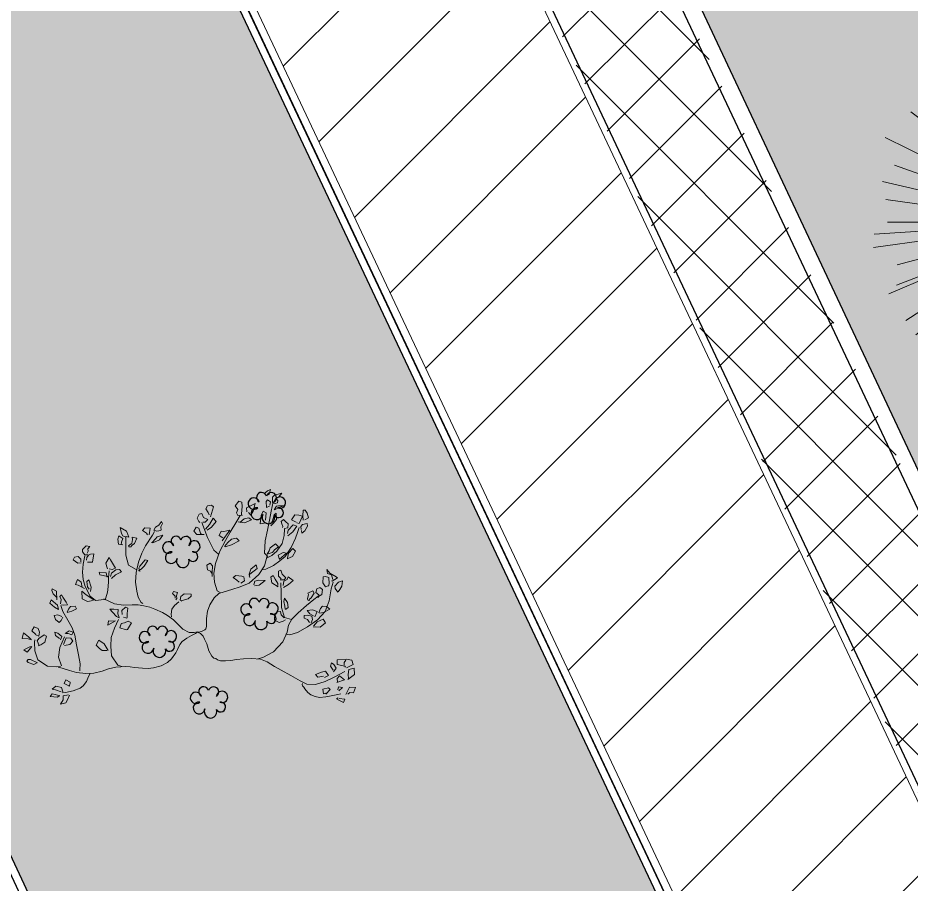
# Model space of a CAD drawing. Header units: millimetres. Extents: x 5637 to 6048, y 3385 to 3927.
# Drawn here: x 5919.92 to 5931.29, y 3665.59 to 3676.61 of the extents above; entities that cross this region are included whole.
import ezdxf

# ---------------------------------------------------------------- set-up
doc = ezdxf.new("R2010")
doc.units = ezdxf.units.MM
for name, color, linetype, lineweight in [('hatch', 253, 'Continuous', 13), ('road', 19, 'Continuous', 30), ('trees new', 7, 'Continuous', 20)]:
    doc.layers.add(name, color=color, linetype=linetype, lineweight=lineweight)
doc.layers.add('plants1', color=7, linetype='Continuous', true_color=0x89ee5d)
doc.styles.get("Standard").update_dxf_attribs({"font": 'arial.ttf'})
pattern_1 = [(45, (2816.3681, -1263.7476), (-0.44194174, 0.44194174), []), (135, (2816.3681, -1263.7476), (-0.44194174, -0.44194174), [])]

# ---------------------------------------------------------------- blocks, each defined once
blk = doc.blocks.new('LCCNDP03')
at = {"color": 0}
for p in [(-0.0942, 0.5129), (0.1198, 0.4961), (0.0008, 0.49), (-0.2952, 0.4376), (-0.1995, 0.457), (0.1962, 0.4352), (0.3067, 0.3904), (-0.3153, 0.3611), (-0.4456, 0.2845), (0.3595, 0.2487), (0.4314, 0.2157), (-0.4706, 0.1679), (0.4765, 0.1311), (0.4339, 0.1181), (-0.5172, 0.0821), (0.4194, 0.065), (0.3339, 0.0487), (-0.4715, 0.0176), (0.4706, 0.0046), (-0.4906, -0.0341), (-0.4713, -0.1762), (-0.4677, -0.0781), (-0.4628, -0.2111), (-0.446, -0.1349), (-0.3883, -0.2377), (-0.3873, -0.3189), (-0.3743, -0.291), (-0.357, -0.0707), (-0.3234, -0.3743), (-0.2864, -0.4035), (-0.2446, -0.367), (-0.2439, -0.2444), (-0.2094, -0.4093), (-0.1672, -0.2944), (-0.1671, -0.4591), (-0.128, -0.4633), (-0.1109, -0.312), (-0.0802, -0.3228), (-0.0597, -0.4233), (-0.0375, -0.4819), (-0.0099, -0.4468), (0.488, 0), (0.3186, -0.0048), (0.0382, -0.317), (0.1755, -0.2585), (0.1867, -0.3966), (0.1317, -0.3963), (0.0867, -0.4614), (0.2752, -0.1475), (0.3437, -0.2679), (0.2937, -0.2909), (0.2804, -0.3689), (0.4316, -0.0849), (0.396, -0.1269), (0.4169, -0.2032), (0.0112, -0.3278), (0.1007, -0.3089), (0.1824, -0.2675), (0.0936, -0.4704), (0.2505, -0.2064), (0.2172, -0.4253), (0.3005, -0.1297), (0.325, -0.3498), (0.329, -0.0427), (0.4096, -0.2489), (0.4652, -0.1296)]:
    blk.add_line(p, (-0.009, -0.0059), dxfattribs=at)
at = {"color": 0, "flags": 1}
for tag, p in [('SIZE', (0, 0)), ('ITEM', (0, -0.0701))]:
    blk.add_attdef(tag, p, '', height=0.0409, dxfattribs=at)
blk = doc.blocks.new('F1')
at = {"color": 92, "linetype": 'Continuous'}
for p, q in [((1.0816, 0.0562), (1.0771, 0.0451)), ((1.0966, 0.0606), (1.0816, 0.0562)), ((1.0899, 0.048), (1.0966, 0.0606)), ((1.0771, 0.0451), (1.0736, 0.0333)), ((1.0758, 0.0326), (1.0908, 0.0362)), ((1.0908, 0.0362), (1.0899, 0.048)), ((1.1136, 0.021), (1.0976, 0.026)), ((1.1134, 0.0339), (1.1003, 0.0372)), ((1.1016, 0.0366), (1.1071, 0.0411)), ((1.1071, 0.0411), (1.1274, 0.0409)), ((1.1228, 0.0333), (1.1134, 0.0339)), ((1.1274, 0.0409), (1.1228, 0.0333)), ((0.2958, -0.0077), (0.2984, 0.0018)), ((0.2984, 0.0018), (0.3104, -0.003)), ((1.0756, 0.009), (1.0733, -0.0005)), ((1.0901, 0.0012), (1.0771, 0.0072)), ((1.0861, -0.0088), (1.0901, 0.0012)), ((1.0923, 0.025), (1.0969, 0.0134)), ((1.0969, 0.0134), (1.1136, 0.0111)), ((1.1234, 0.02), (1.1136, 0.021)), ((1.1136, 0.0111), (1.1234, 0.02)), ((0.2826, -0.0278), (0.2878, -0.0224)), ((0.2936, -0.0212), (0.2844, -0.0421)), ((0.3118, -0.0088), (0.2958, -0.0077)), ((0.3104, -0.003), (0.3188, -0.0071)), ((0.3188, -0.0071), (0.3148, -0.0102)), ((0.3498, -0.0187), (0.3388, -0.0326)), ((0.3568, -0.0187), (0.3463, -0.0224)), ((0.3595, -0.0313), (0.3568, -0.0187)), ((1.0733, -0.0005), (1.0739, -0.0036)), ((1.0739, -0.0036), (1.0861, -0.0088)), ((0.2678, -0.0425), (0.2719, -0.0276)), ((0.2844, -0.0421), (0.2678, -0.0425)), ((0.2719, -0.0276), (0.2826, -0.0278)), ((0.3138, -0.0299), (0.3043, -0.0404)), ((0.3043, -0.0404), (0.3156, -0.0409)), ((0.3156, -0.0409), (0.3171, -0.0326)), ((0.3388, -0.0326), (0.344, -0.0365)), ((0.344, -0.0365), (0.3595, -0.0313)), ((1.0482, -0.0369), (1.0488, -0.0402)), ((1.1796, -0.0467), (1.1721, -0.0508)), ((1.1956, -0.051), (1.1796, -0.0467)), ((0.2904, -0.0636), (0.2731, -0.0792)), ((0.2903, -0.0781), (0.2891, -0.0672)), ((0.3211, -0.0529), (0.3004, -0.0626)), ((0.3004, -0.0626), (0.3151, -0.0721)), ((0.3151, -0.0721), (0.321, -0.0645)), ((0.321, -0.0645), (0.3191, -0.0539)), ((0.357, -0.0651), (0.3455, -0.0711)), ((0.3455, -0.0711), (0.3551, -0.0835)), ((0.3758, -0.0649), (0.3596, -0.069)), ((0.3663, -0.0796), (0.3828, -0.0721)), ((0.3828, -0.0721), (0.3758, -0.0649)), ((0.9311, -0.0574), (0.9423, -0.0601)), ((0.9423, -0.0601), (0.9618, -0.0856)), ((1.17, -0.052), (1.1898, -0.0597)), ((1.1898, -0.0597), (1.1968, -0.0593)), ((1.2, -0.0541), (1.1956, -0.051)), ((1.1968, -0.0593), (1.2, -0.0541)), ((0.2731, -0.0792), (0.2748, -0.0972)), ((0.2748, -0.0972), (0.2898, -0.0924)), ((0.2968, -0.0966), (0.2781, -0.1073)), ((0.2898, -0.0924), (0.2903, -0.0781)), ((0.3021, -0.1009), (0.2993, -0.0986)), ((0.324, -0.1036), (0.3021, -0.1009)), ((0.3321, -0.0823), (0.326, -0.0939)), ((0.326, -0.0939), (0.3331, -0.1036)), ((0.3425, -0.0984), (0.334, -0.0872)), ((0.3398, -0.1081), (0.3425, -0.0984)), ((0.3551, -0.0835), (0.3663, -0.0796)), ((0.9618, -0.0856), (0.9662, -0.1123)), ((0.9726, -0.1003), (0.9854, -0.1179)), ((0.9896, -0.0986), (0.9766, -0.0999)), ((0.9974, -0.1036), (0.9896, -0.0986)), ((1.1713, -0.0995), (1.1641, -0.1026)), ((1.189, -0.0963), (1.1961, -0.087)), ((1.211, -0.0856), (1.1926, -0.0963)), ((1.1961, -0.087), (1.2005, -0.08)), ((1.2005, -0.08), (1.211, -0.0856)), ((0.2781, -0.1073), (0.2829, -0.1187)), ((0.2829, -0.1187), (0.2996, -0.121)), ((0.2996, -0.121), (0.3241, -0.1177)), ((0.3044, -0.1108), (0.2998, -0.1183)), ((0.3033, -0.1032), (0.3044, -0.1108)), ((0.3241, -0.1177), (0.324, -0.1036)), ((0.3331, -0.1036), (0.3398, -0.1081)), ((0.9662, -0.1123), (0.9666, -0.1371)), ((0.9854, -0.1179), (1.0008, -0.1268)), ((1.0073, -0.1127), (0.9974, -0.1036)), ((1.0008, -0.1268), (1.0073, -0.1127)), ((1.0816, -0.1092), (1.0738, -0.1191)), ((1.0738, -0.1191), (1.0799, -0.1274)), ((1.0966, -0.1059), (1.0816, -0.1092)), ((1.0936, -0.1278), (1.0993, -0.1079)), ((1.1093, -0.121), (1.1064, -0.1307)), ((1.1241, -0.1317), (1.1119, -0.1241)), ((1.1531, -0.1117), (1.1498, -0.1289)), ((1.1641, -0.1026), (1.1531, -0.1117)), ((1.1566, -0.132), (1.1706, -0.1206)), ((1.1748, -0.1133), (1.168, -0.1013)), ((1.1706, -0.1206), (1.1748, -0.1133)), ((1.201, -0.1179), (1.1908, -0.1156)), ((1.192, -0.1158), (1.1996, -0.1231)), ((1.1996, -0.1231), (1.2145, -0.1338)), ((1.2173, -0.117), (1.201, -0.1179)), ((1.2145, -0.1338), (1.2173, -0.117)), ((0.9666, -0.1371), (0.959, -0.1645)), ((1.0748, -0.145), (1.0778, -0.1373)), ((1.0868, -0.1479), (1.0748, -0.145)), ((1.0778, -0.1373), (1.0886, -0.1398)), ((1.0799, -0.1274), (1.0936, -0.1278)), ((1.0969, -0.1398), (1.0868, -0.1479)), ((1.0886, -0.1398), (1.0944, -0.1396)), ((1.1064, -0.1307), (1.1178, -0.1396)), ((1.1178, -0.1396), (1.1261, -0.1413)), ((1.1261, -0.1413), (1.1241, -0.1317)), ((1.1498, -0.1289), (1.1566, -0.132)), ((1.171, -0.1272), (1.1698, -0.1388)), ((1.1698, -0.1388), (1.1741, -0.1487)), ((1.1795, -0.1301), (1.171, -0.1272)), ((1.1741, -0.1487), (1.1858, -0.1527)), ((1.1918, -0.1411), (1.1793, -0.1311)), ((1.1858, -0.1527), (1.1918, -0.1411)), ((0.9224, -0.1628), (0.9116, -0.1827)), ((0.9261, -0.162), (0.9224, -0.1628)), ((0.9439, -0.1661), (0.9261, -0.162)), ((0.9411, -0.1775), (0.9439, -0.1661)), ((0.959, -0.1645), (0.9493, -0.1893)), ((0.9574, -0.185), (0.9782, -0.1711)), ((0.9782, -0.1711), (0.9769, -0.1841)), ((1.1073, -0.1854), (1.1106, -0.1754)), ((1.1106, -0.1754), (1.1158, -0.1696)), ((1.1158, -0.1696), (1.1273, -0.1771)), ((0.9116, -0.1827), (0.9216, -0.1862)), ((0.9216, -0.1862), (0.9322, -0.1812)), ((0.9261, -0.1951), (0.9251, -0.198)), ((0.9251, -0.198), (0.9259, -0.2077)), ((0.9292, -0.1953), (0.9261, -0.1951)), ((0.9359, -0.1968), (0.9292, -0.1953)), ((0.9322, -0.1812), (0.9406, -0.1783)), ((0.9476, -0.1953), (0.9521, -0.2055)), ((0.9556, -0.1978), (0.9482, -0.1941)), ((0.9672, -0.2084), (0.9556, -0.1978)), ((0.9769, -0.1841), (0.9599, -0.1841)), ((1.0951, -0.1992), (1.0828, -0.2042)), ((1.0928, -0.209), (1.0956, -0.2001)), ((1.1211, -0.191), (1.1094, -0.187)), ((1.1319, -0.1883), (1.1211, -0.191)), ((1.1273, -0.1771), (1.1319, -0.1883)), ((0.3648, -0.2191), (0.3791, -0.2059)), ((0.372, -0.2291), (0.3648, -0.2191)), ((0.3878, -0.2202), (0.372, -0.2291)), ((0.3791, -0.2059), (0.3928, -0.2061)), ((0.3976, -0.2079), (0.3878, -0.2202)), ((0.3928, -0.2061), (0.3978, -0.205)), ((0.405, -0.217), (0.402, -0.2262)), ((0.402, -0.2262), (0.4045, -0.2353)), ((0.4158, -0.2249), (0.4093, -0.2175)), ((0.4253, -0.2282), (0.4158, -0.2249)), ((0.4778, -0.2202), (0.4843, -0.2162)), ((0.4912, -0.233), (0.482, -0.2253)), ((0.4843, -0.2162), (0.495, -0.2113)), ((0.495, -0.2113), (0.5087, -0.217)), ((0.5098, -0.2268), (0.5017, -0.2429)), ((0.5087, -0.217), (0.5098, -0.2268)), ((0.9259, -0.2077), (0.9251, -0.2226)), ((0.9251, -0.2226), (0.9321, -0.2255)), ((0.9321, -0.2255), (0.9414, -0.2156)), ((0.9414, -0.2156), (0.9402, -0.2042)), ((0.9521, -0.2055), (0.9517, -0.2175)), ((0.9517, -0.2175), (0.9641, -0.2177)), ((0.9641, -0.2177), (0.9756, -0.2164)), ((0.9756, -0.2164), (0.9672, -0.2084)), ((1.0828, -0.2042), (1.0701, -0.2115)), ((1.0701, -0.2115), (1.0743, -0.2187)), ((1.0743, -0.2187), (1.0869, -0.2164)), ((1.0869, -0.2164), (1.0928, -0.209)), ((1.1063, -0.2195), (1.0958, -0.2212)), ((1.0958, -0.2212), (1.1004, -0.2282)), ((1.1129, -0.2202), (1.1063, -0.2195)), ((1.1154, -0.2351), (1.1156, -0.222)), ((1.1203, -0.2063), (1.1243, -0.2183)), ((1.1326, -0.2121), (1.1206, -0.2057)), ((1.1243, -0.2183), (1.1431, -0.232)), ((1.1464, -0.2224), (1.1326, -0.2121)), ((1.1431, -0.232), (1.1464, -0.2224)), ((0.3721, -0.2483), (0.355, -0.2591)), ((0.3831, -0.2456), (0.3721, -0.2483)), ((0.3811, -0.2591), (0.3855, -0.246)), ((0.3955, -0.2346), (0.3901, -0.2498)), ((0.3901, -0.2498), (0.4036, -0.2537)), ((0.4106, -0.2419), (0.3993, -0.2369)), ((0.4036, -0.2537), (0.4183, -0.251)), ((0.4045, -0.2353), (0.4168, -0.2373)), ((0.4183, -0.251), (0.4106, -0.2419)), ((0.4168, -0.2373), (0.4263, -0.2357)), ((0.4263, -0.2357), (0.4253, -0.2282)), ((0.4796, -0.2493), (0.473, -0.2551)), ((0.4823, -0.2585), (0.4805, -0.2504)), ((0.4935, -0.2431), (0.4912, -0.233)), ((0.5017, -0.2429), (0.4935, -0.2431)), ((0.884, -0.2388), (0.8881, -0.2413)), ((1.0176, -0.2388), (1.0335, -0.2498)), ((1.0241, -0.2382), (1.0401, -0.2346)), ((1.0401, -0.2346), (1.0561, -0.2407)), ((1.0561, -0.2407), (1.0583, -0.2626)), ((1.1004, -0.2282), (1.1106, -0.2421)), ((1.1106, -0.2421), (1.1146, -0.2477)), ((1.1146, -0.2477), (1.1189, -0.2429)), ((1.1189, -0.2429), (1.1154, -0.2351)), ((1.1271, -0.2326), (1.1294, -0.2576)), ((1.1381, -0.2489), (1.1273, -0.2396)), ((1.1426, -0.2582), (1.1381, -0.2489)), ((0.355, -0.2591), (0.3643, -0.2655)), ((0.3643, -0.2655), (0.376, -0.2661)), ((0.376, -0.2661), (0.3811, -0.2591)), ((0.473, -0.2551), (0.476, -0.2698)), ((0.476, -0.2698), (0.4845, -0.281)), ((0.4863, -0.2719), (0.4823, -0.2585)), ((0.4845, -0.281), (0.4863, -0.2719)), ((0.7484, -0.2686), (0.7564, -0.2607)), ((0.7494, -0.2746), (0.7484, -0.2686)), ((0.769, -0.2738), (0.7494, -0.2746)), ((0.7564, -0.2607), (0.7644, -0.2585)), ((0.7644, -0.2585), (0.7747, -0.2541)), ((0.7782, -0.2659), (0.769, -0.2738)), ((0.7739, -0.2529), (0.7789, -0.2568)), ((0.7789, -0.2568), (0.7782, -0.2659)), ((0.7904, -0.2669), (0.7877, -0.2765)), ((0.7877, -0.2765), (0.7994, -0.279)), ((0.7915, -0.2556), (0.7887, -0.2593)), ((0.7887, -0.2593), (0.7904, -0.2669)), ((0.7939, -0.2661), (0.7935, -0.2601)), ((0.8019, -0.2732), (0.7939, -0.2661)), ((0.7994, -0.279), (0.8019, -0.2732)), ((1.0326, -0.2756), (1.0408, -0.2951)), ((1.0429, -0.2756), (1.0376, -0.269)), ((1.0463, -0.2905), (1.0429, -0.2756)), ((1.0583, -0.2626), (1.0449, -0.2531)), ((1.0514, -0.2701), (1.0696, -0.2785)), ((1.0621, -0.2876), (1.0576, -0.2727)), ((1.1294, -0.2576), (1.1428, -0.2632)), ((1.1428, -0.2632), (1.1426, -0.2582)), ((0.3806, -0.2986), (0.3793, -0.3125)), ((0.3918, -0.2905), (0.3806, -0.2986)), ((0.3888, -0.297), (0.3901, -0.2881)), ((0.3975, -0.3028), (0.3888, -0.297)), ((0.3958, -0.3137), (0.3975, -0.3028)), ((0.4025, -0.3011), (0.4096, -0.2874)), ((0.4063, -0.3075), (0.4025, -0.3011)), ((0.4203, -0.2999), (0.4063, -0.3075)), ((0.4096, -0.2874), (0.4146, -0.2819)), ((0.413, -0.28), (0.418, -0.2787)), ((0.418, -0.2787), (0.4198, -0.2835)), ((0.4198, -0.2835), (0.4183, -0.2957)), ((0.4183, -0.2957), (0.4203, -0.2999)), ((1.0408, -0.2951), (1.0463, -0.2905)), ((1.0663, -0.2912), (1.0621, -0.2876)), ((1.0724, -0.2947), (1.0663, -0.2912)), ((1.0696, -0.2785), (1.0771, -0.2798)), ((1.0771, -0.2798), (1.0724, -0.2947)), ((0.3248, -0.3409), (0.3255, -0.3262)), ((0.3255, -0.3262), (0.3305, -0.3162)), ((0.3305, -0.3162), (0.3351, -0.3096)), ((0.336, -0.3086), (0.3436, -0.3183)), ((0.3448, -0.3245), (0.336, -0.3363)), ((0.3436, -0.3183), (0.3448, -0.3245)), ((0.3616, -0.3303), (0.3626, -0.3235)), ((0.3641, -0.3243), (0.3715, -0.3206)), ((0.3715, -0.3206), (0.38, -0.3317)), ((0.3793, -0.3125), (0.3876, -0.3177)), ((0.3876, -0.3177), (0.3958, -0.3137)), ((0.4763, -0.3208), (0.4636, -0.3328)), ((0.4897, -0.3113), (0.4763, -0.3208)), ((0.4905, -0.3293), (0.4908, -0.3166)), ((0.5052, -0.3121), (0.5238, -0.322)), ((0.5067, -0.3212), (0.506, -0.3158)), ((0.5145, -0.3326), (0.5067, -0.3212)), ((0.5238, -0.322), (0.5273, -0.3373)), ((0.5587, -0.3133), (0.5433, -0.3274)), ((0.5433, -0.3274), (0.561, -0.3272)), ((0.5718, -0.31), (0.5587, -0.3133)), ((0.561, -0.3272), (0.5722, -0.3231)), ((0.5722, -0.3231), (0.574, -0.3125)), ((0.6112, -0.3148), (0.6012, -0.3228)), ((0.6012, -0.3228), (0.6038, -0.3336)), ((0.6228, -0.3226), (0.6157, -0.3173)), ((0.6335, -0.3299), (0.6228, -0.3226)), ((0.9662, -0.3146), (0.9497, -0.3245)), ((0.9497, -0.3245), (0.9561, -0.3301)), ((0.9767, -0.304), (0.9662, -0.3146)), ((0.9662, -0.3286), (0.9782, -0.3187)), ((0.9782, -0.3187), (0.9799, -0.3094)), ((1.0103, -0.3115), (0.9879, -0.3084)), ((0.9889, -0.3065), (0.9934, -0.3189)), ((0.9934, -0.3189), (1.0124, -0.3187)), ((1.0124, -0.3187), (1.0103, -0.3115)), ((0.336, -0.3363), (0.3248, -0.3409)), ((0.3533, -0.338), (0.3388, -0.3489)), ((0.3388, -0.3489), (0.3435, -0.351)), ((0.3435, -0.351), (0.3618, -0.3607)), ((0.3571, -0.356), (0.3518, -0.3429)), ((0.3556, -0.3394), (0.3533, -0.338)), ((0.364, -0.3479), (0.3616, -0.3303)), ((0.373, -0.3502), (0.364, -0.3479)), ((0.3796, -0.3489), (0.373, -0.3502)), ((0.38, -0.3317), (0.3796, -0.3489)), ((0.4636, -0.3328), (0.4785, -0.3417)), ((0.4785, -0.3417), (0.4805, -0.3346)), ((0.4805, -0.3346), (0.4905, -0.3293)), ((0.4895, -0.3328), (0.485, -0.339)), ((0.485, -0.339), (0.4963, -0.3483)), ((0.5005, -0.332), (0.4895, -0.3328)), ((0.4963, -0.3483), (0.5007, -0.3595)), ((0.5058, -0.3423), (0.4982, -0.3353)), ((0.5067, -0.3566), (0.5058, -0.3423)), ((0.5213, -0.3433), (0.5145, -0.3326)), ((0.5273, -0.3373), (0.5213, -0.3433)), ((0.568, -0.3593), (0.5877, -0.3425)), ((0.5892, -0.3425), (0.5853, -0.3566)), ((0.5867, -0.333), (0.5892, -0.3425)), ((0.5877, -0.3425), (0.5888, -0.3365)), ((0.6038, -0.3336), (0.6095, -0.3351)), ((0.6095, -0.3351), (0.6268, -0.3361)), ((0.6268, -0.3361), (0.6335, -0.3299)), ((0.6932, -0.3286), (0.6939, -0.34)), ((0.6939, -0.34), (0.6942, -0.3587)), ((0.6992, -0.3429), (0.6949, -0.3382)), ((0.7075, -0.346), (0.6992, -0.3429)), ((0.71, -0.3593), (0.7075, -0.346)), ((0.8777, -0.3609), (0.8867, -0.3444)), ((0.8989, -0.3442), (0.8854, -0.3626)), ((0.8867, -0.3444), (0.8952, -0.3355)), ((0.8952, -0.3355), (0.9021, -0.3299)), ((0.8981, -0.3288), (0.9014, -0.3384)), ((0.9014, -0.3384), (0.8989, -0.3442)), ((0.9561, -0.3301), (0.9662, -0.3286)), ((0.9766, -0.3293), (0.9676, -0.3336)), ((0.9676, -0.3336), (0.9767, -0.3469)), ((0.9857, -0.3301), (0.9766, -0.3293)), ((0.9767, -0.3469), (0.9834, -0.356)), ((0.9876, -0.3622), (0.9954, -0.346)), ((0.9919, -0.3355), (0.9901, -0.3297)), ((0.9954, -0.346), (0.9919, -0.3355)), ((1.0334, -0.346), (1.0313, -0.3694)), ((1.0473, -0.345), (1.0334, -0.346)), ((1.0508, -0.3578), (1.0514, -0.3506)), ((1.0651, -0.3417), (1.0746, -0.3404)), ((1.0673, -0.352), (1.0663, -0.3452)), ((1.0751, -0.3589), (1.0673, -0.352)), ((1.0746, -0.3404), (1.0883, -0.3487)), ((1.0883, -0.3487), (1.0853, -0.3564)), ((0.3686, -0.3593), (0.3571, -0.356)), ((0.3618, -0.3607), (0.3708, -0.3696)), ((0.3708, -0.3696), (0.3686, -0.3593)), ((0.5007, -0.3595), (0.5067, -0.3566)), ((0.571, -0.3694), (0.568, -0.3593)), ((0.5853, -0.3566), (0.571, -0.3694)), ((0.6942, -0.3587), (0.7009, -0.3653)), ((0.7009, -0.3653), (0.71, -0.3593)), ((0.8854, -0.3626), (0.8777, -0.3609)), ((0.9834, -0.356), (0.9876, -0.3622)), ((1.0313, -0.3694), (1.0411, -0.3682)), ((1.0411, -0.3682), (1.0464, -0.3649)), ((1.0464, -0.3649), (1.0508, -0.3578)), ((1.0478, -0.3763), (1.0504, -0.3701)), ((1.0489, -0.3831), (1.0478, -0.3763)), ((1.0479, -0.3659), (1.0571, -0.3653)), ((1.0571, -0.3653), (1.0641, -0.3732)), ((1.0641, -0.3732), (1.0641, -0.3798)), ((1.0853, -0.3564), (1.0751, -0.3589)), ((0.4701, -0.4001), (0.4625, -0.416)), ((0.4848, -0.3924), (0.4701, -0.4001)), ((0.4823, -0.4092), (0.4838, -0.3949)), ((0.5063, -0.3905), (0.4875, -0.4086)), ((0.4978, -0.4096), (0.5112, -0.4009)), ((0.5112, -0.4009), (0.5062, -0.3893)), ((0.5283, -0.4073), (0.542, -0.4015)), ((0.542, -0.4015), (0.5368, -0.4119)), ((0.9184, -0.4067), (0.9247, -0.4017)), ((0.9247, -0.4017), (0.9296, -0.3955)), ((0.9354, -0.3986), (0.9279, -0.405)), ((0.9321, -0.3951), (0.9354, -0.3986)), ((0.9514, -0.4003), (0.9636, -0.4013)), ((0.9552, -0.4081), (0.9564, -0.3999)), ((0.9636, -0.4013), (0.9662, -0.4162)), ((1.0441, -0.3895), (1.0489, -0.3831)), ((1.0546, -0.391), (1.0441, -0.3895)), ((1.0641, -0.3798), (1.0546, -0.391)), ((0.4625, -0.416), (0.4705, -0.4231)), ((0.4705, -0.4231), (0.4823, -0.4092)), ((0.4875, -0.4086), (0.4978, -0.4096)), ((0.512, -0.4247), (0.5225, -0.4154)), ((0.5202, -0.4328), (0.512, -0.4247)), ((0.5348, -0.4202), (0.5202, -0.4328)), ((0.5225, -0.4154), (0.5273, -0.4073)), ((0.5368, -0.4119), (0.5348, -0.4202)), ((0.6443, -0.4214), (0.6235, -0.434)), ((0.6622, -0.4144), (0.6443, -0.4214)), ((0.646, -0.4371), (0.6557, -0.427)), ((0.6557, -0.427), (0.6639, -0.415)), ((0.8407, -0.4353), (0.8492, -0.4216)), ((0.8492, -0.4216), (0.8666, -0.4119)), ((0.8604, -0.4235), (0.8559, -0.4299)), ((0.8691, -0.4129), (0.8604, -0.4235)), ((0.8666, -0.4119), (0.8711, -0.4123)), ((0.9131, -0.422), (0.9184, -0.4067)), ((0.9264, -0.4243), (0.9131, -0.422)), ((0.9261, -0.4063), (0.9254, -0.4177)), ((0.9254, -0.4177), (0.9264, -0.4243)), ((0.9279, -0.405), (0.9261, -0.4063)), ((0.9354, -0.4235), (0.9422, -0.4384)), ((0.9437, -0.4247), (0.9354, -0.4235)), ((0.9532, -0.4262), (0.9461, -0.4233)), ((0.9522, -0.4185), (0.9552, -0.4081)), ((0.9647, -0.4253), (0.9522, -0.4185)), ((0.9572, -0.4322), (0.9532, -0.4262)), ((0.9662, -0.4162), (0.9647, -0.4253)), ((0.6235, -0.434), (0.6322, -0.4415)), ((0.6322, -0.4415), (0.646, -0.4371)), ((0.6719, -0.4309), (0.6525, -0.4622)), ((0.6815, -0.4458), (0.6704, -0.4394)), ((0.6765, -0.4576), (0.6815, -0.4458)), ((0.724, -0.4458), (0.744, -0.444)), ((0.7344, -0.4483), (0.7319, -0.446)), ((0.74, -0.4618), (0.7344, -0.4483)), ((0.744, -0.444), (0.7537, -0.4531)), ((0.7537, -0.4531), (0.7479, -0.4649)), ((0.8559, -0.4299), (0.8407, -0.4353)), ((0.8472, -0.4589), (0.8461, -0.4498)), ((0.8471, -0.4481), (0.8576, -0.4456)), ((0.8576, -0.4456), (0.8664, -0.4481)), ((0.8664, -0.4481), (0.8627, -0.4568)), ((0.8791, -0.434), (0.8777, -0.4529)), ((0.8777, -0.4529), (0.8922, -0.4529)), ((0.8872, -0.4382), (0.8831, -0.4332)), ((0.8982, -0.4446), (0.8872, -0.4382)), ((0.8922, -0.4529), (0.8982, -0.4446)), ((0.9422, -0.4384), (0.9436, -0.4402)), ((0.9436, -0.4402), (0.9617, -0.4493)), ((0.9617, -0.4493), (0.9572, -0.4322)), ((0.4408, -0.4748), (0.4341, -0.4887)), ((0.448, -0.4678), (0.4408, -0.4748)), ((0.4501, -0.4748), (0.448, -0.4678)), ((0.4525, -0.4866), (0.4508, -0.4777)), ((0.4738, -0.4698), (0.4636, -0.487)), ((0.4878, -0.4576), (0.4738, -0.4698)), ((0.4745, -0.4895), (0.4875, -0.474)), ((0.4875, -0.474), (0.4887, -0.4645)), ((0.499, -0.4771), (0.4885, -0.4804)), ((0.5035, -0.4831), (0.5038, -0.48)), ((0.6525, -0.4622), (0.6687, -0.4578)), ((0.6687, -0.4578), (0.6765, -0.4576)), ((0.704, -0.4676), (0.6922, -0.4845)), ((0.7015, -0.4928), (0.711, -0.4742)), ((0.7162, -0.458), (0.704, -0.4676)), ((0.711, -0.4742), (0.7207, -0.4603)), ((0.7302, -0.4794), (0.7234, -0.4802)), ((0.7412, -0.4808), (0.7379, -0.4785)), ((0.7479, -0.4649), (0.74, -0.4618)), ((0.8436, -0.4686), (0.8472, -0.4589)), ((0.8471, -0.474), (0.8436, -0.4686)), ((0.8539, -0.4632), (0.8471, -0.474)), ((0.8627, -0.4568), (0.8539, -0.4632)), ((0.4341, -0.4887), (0.435, -0.4963)), ((0.435, -0.4963), (0.4485, -0.492)), ((0.4486, -0.517), (0.4468, -0.505)), ((0.4485, -0.492), (0.4525, -0.4866)), ((0.4576, -0.4945), (0.4496, -0.5162)), ((0.464, -0.4963), (0.4576, -0.4945)), ((0.4636, -0.487), (0.4745, -0.4895)), ((0.4798, -0.5036), (0.466, -0.4974)), ((0.4718, -0.5183), (0.4798, -0.5036)), ((0.4885, -0.4804), (0.4888, -0.4918)), ((0.4888, -0.4918), (0.4955, -0.4966)), ((0.4955, -0.4966), (0.5027, -0.503)), ((0.5027, -0.503), (0.5093, -0.4968)), ((0.5062, -0.4899), (0.5035, -0.4831)), ((0.5093, -0.4968), (0.5062, -0.4899)), ((0.5302, -0.4908), (0.5225, -0.5019)), ((0.5225, -0.5019), (0.5243, -0.5191)), ((0.53, -0.5137), (0.5325, -0.5032)), ((0.537, -0.4825), (0.5302, -0.4908)), ((0.5325, -0.5032), (0.5358, -0.4905)), ((0.5508, -0.4905), (0.5673, -0.4858)), ((0.5528, -0.5185), (0.5537, -0.4978)), ((0.5673, -0.4858), (0.5663, -0.51)), ((0.6123, -0.486), (0.5932, -0.4955)), ((0.5932, -0.4955), (0.6007, -0.5007)), ((0.6007, -0.5007), (0.6137, -0.4976)), ((0.6302, -0.4872), (0.6123, -0.486)), ((0.6137, -0.4976), (0.6258, -0.486)), ((0.6188, -0.5075), (0.6323, -0.505)), ((0.6323, -0.505), (0.6362, -0.5131)), ((0.6922, -0.4845), (0.7015, -0.4928)), ((0.709, -0.4961), (0.7024, -0.5251)), ((0.7164, -0.5079), (0.7135, -0.5021)), ((0.7234, -0.4802), (0.7162, -0.4885)), ((0.7162, -0.4885), (0.7285, -0.4934)), ((0.7285, -0.4934), (0.7342, -0.5042)), ((0.7342, -0.5042), (0.7415, -0.5019)), ((0.7464, -0.4897), (0.7412, -0.4808)), ((0.7415, -0.5019), (0.7464, -0.4897)), ((0.4421, -0.5059), (0.4323, -0.5119)), ((0.4323, -0.5119), (0.4371, -0.5249)), ((0.4371, -0.5249), (0.443, -0.5336)), ((0.4493, -0.5326), (0.4486, -0.517)), ((0.4496, -0.5162), (0.4606, -0.5179)), ((0.4606, -0.5179), (0.4718, -0.5183)), ((0.53, -0.528), (0.5145, -0.5365)), ((0.5243, -0.5191), (0.53, -0.5137)), ((0.525, -0.5388), (0.5313, -0.528)), ((0.5617, -0.5226), (0.5528, -0.5185)), ((0.5663, -0.51), (0.5617, -0.5226)), ((0.5857, -0.5421), (0.5898, -0.5204)), ((0.6093, -0.5284), (0.5857, -0.5421)), ((0.5898, -0.5204), (0.5957, -0.5088)), ((0.5957, -0.5088), (0.6028, -0.5162)), ((0.6077, -0.5177), (0.6093, -0.5284)), ((0.6227, -0.511), (0.6217, -0.5073)), ((0.6222, -0.532), (0.6227, -0.511)), ((0.6362, -0.5131), (0.6337, -0.5226)), ((0.6337, -0.5226), (0.6415, -0.532)), ((0.7024, -0.5251), (0.7087, -0.5297)), ((0.7087, -0.5297), (0.7197, -0.527)), ((0.7242, -0.5177), (0.7164, -0.5079)), ((0.7197, -0.527), (0.7242, -0.5177)), ((0.443, -0.5336), (0.4493, -0.5326)), ((0.5145, -0.5365), (0.5058, -0.5417)), ((0.5058, -0.5417), (0.5192, -0.5402)), ((0.5192, -0.5402), (0.525, -0.5388)), ((0.5232, -0.5489), (0.5222, -0.5549)), ((0.5222, -0.5549), (0.5283, -0.5609)), ((0.5292, -0.546), (0.5232, -0.5489)), ((0.5372, -0.5493), (0.5307, -0.546)), ((0.5383, -0.5632), (0.5372, -0.5493)), ((0.544, -0.5409), (0.5423, -0.5502)), ((0.5423, -0.5502), (0.5512, -0.5556)), ((0.5527, -0.5332), (0.5443, -0.5373)), ((0.5512, -0.5556), (0.5552, -0.5502)), ((0.5552, -0.5502), (0.5527, -0.5332)), ((0.6232, -0.5433), (0.6222, -0.532)), ((0.632, -0.546), (0.6232, -0.5433)), ((0.6415, -0.532), (0.632, -0.546)), ((0.5202, -0.5659), (0.5127, -0.5765)), ((0.5127, -0.5765), (0.5327, -0.5696)), ((0.5283, -0.5609), (0.5202, -0.5659)), ((0.5327, -0.5696), (0.5383, -0.5632)), ((0.5477, -0.5711), (0.5447, -0.5845)), ((0.5447, -0.5845), (0.5538, -0.5808)), ((0.5565, -0.5672), (0.5478, -0.5709)), ((0.5538, -0.5808), (0.56, -0.5738)), ((0.56, -0.5738), (0.5565, -0.5672))]:
    blk.add_line(p, q, dxfattribs=at)
at = {"color": 33, "linetype": 'Continuous'}
for p, q in [((1.0488, -0.0402), (1.0492, -0.0574)), ((1.0492, -0.0574), (1.0552, -0.0821)), ((1.0552, -0.0821), (1.0626, -0.1094)), ((0.5351, -0.1092), (0.5053, -0.1274)), ((0.5487, -0.1046), (0.5351, -0.1092)), ((1.0626, -0.1094), (1.0691, -0.1369)), ((0.5053, -0.1274), (0.4816, -0.1576)), ((1.0691, -0.1369), (1.0781, -0.157)), ((0.4816, -0.1576), (0.4712, -0.1858)), ((1.0781, -0.157), (1.0924, -0.1773)), ((0.4413, -0.1868), (0.4141, -0.2046)), ((0.4628, -0.179), (0.4413, -0.1868)), ((0.4746, -0.1794), (0.4628, -0.179)), ((0.4712, -0.1858), (0.468, -0.2055)), ((1.0924, -0.1773), (1.1079, -0.2011)), ((1.1079, -0.2011), (1.1147, -0.2175)), ((0.3874, -0.2262), (0.3673, -0.251)), ((0.4141, -0.2046), (0.3874, -0.2262)), ((0.4599, -0.2231), (0.4435, -0.2427)), ((0.468, -0.2055), (0.4599, -0.2231)), ((0.8004, -0.2071), (0.802, -0.2144)), ((0.802, -0.2144), (0.8012, -0.2286)), ((0.3673, -0.251), (0.3585, -0.2825)), ((0.4435, -0.2427), (0.421, -0.2651)), ((0.7939, -0.2396), (0.7824, -0.2502)), ((0.8012, -0.2286), (0.7939, -0.2396)), ((0.8881, -0.2413), (0.8977, -0.2556)), ((0.9933, -0.2431), (1.0176, -0.2388)), ((1.0449, -0.2531), (1.0229, -0.2398)), ((1.0335, -0.2498), (1.05, -0.2758)), ((0.421, -0.2651), (0.4017, -0.2833)), ((0.8977, -0.2556), (0.9033, -0.2729)), ((0.9033, -0.2729), (0.9084, -0.2974)), ((1.0339, -0.2632), (1.0326, -0.2756)), ((1.05, -0.2758), (1.0568, -0.2951)), ((0.3585, -0.2825), (0.3551, -0.3162)), ((0.4017, -0.2833), (0.3904, -0.293)), ((0.6677, -0.2852), (0.6765, -0.2887)), ((0.6765, -0.2887), (0.6858, -0.3133)), ((0.9084, -0.2974), (0.9082, -0.3249)), ((1.0568, -0.2951), (1.0596, -0.3158)), ((0.3551, -0.3162), (0.3508, -0.3357)), ((0.6858, -0.3133), (0.689, -0.3382)), ((0.9082, -0.3249), (0.9039, -0.3551)), ((1.0596, -0.3158), (1.0594, -0.339)), ((0.689, -0.3382), (0.6866, -0.3653)), ((1.0594, -0.339), (1.0568, -0.362)), ((0.5224, -0.3711), (0.5047, -0.3852)), ((0.5427, -0.3595), (0.5224, -0.3711)), ((0.5536, -0.357), (0.5427, -0.3595)), ((0.6866, -0.3653), (0.6761, -0.4013)), ((0.9039, -0.3551), (0.8963, -0.3804)), ((0.4909, -0.3986), (0.4762, -0.4253)), ((0.5047, -0.3852), (0.4909, -0.3986)), ((0.5403, -0.3953), (0.5499, -0.4046)), ((0.6761, -0.4013), (0.6628, -0.4324)), ((0.8871, -0.4026), (0.8698, -0.4332)), ((0.8963, -0.3804), (0.8871, -0.4026)), ((0.4762, -0.4253), (0.465, -0.4522)), ((0.5499, -0.4046), (0.5499, -0.439)), ((0.465, -0.4522), (0.4609, -0.4684)), ((0.5499, -0.439), (0.5459, -0.4696)), ((0.6628, -0.4324), (0.6506, -0.4568)), ((0.8698, -0.4332), (0.8648, -0.4444)), ((0.4609, -0.4684), (0.4573, -0.4833)), ((0.5459, -0.4696), (0.5425, -0.4984)), ((0.6506, -0.4568), (0.6345, -0.4891)), ((0.5425, -0.4984), (0.5395, -0.5243)), ((0.6345, -0.4891), (0.6255, -0.5061)), ((0.5395, -0.5243), (0.5355, -0.5508))]:
    blk.add_line(p, q, dxfattribs=at)
for points in [[(1.0186, -0.0315), (1.0229, -0.0228), (1.0275, -0.0081), (1.0361, 0.0047), (1.0446, 0.0121), (1.0641, 0.0206), (1.0851, 0.0266), (1.0944, 0.0287)], [(0.4182, -0.0442), (0.4184, -0.0411), (0.4171, -0.0375), (0.4135, -0.0334), (0.4103, -0.0293), (0.4007, -0.0199), (0.3918, -0.0131), (0.38, -0.0092), (0.3669, -0.0079), (0.3492, -0.011), (0.335, -0.0142), (0.3157, -0.0193), (0.3079, -0.022)], [(0.7235, -0.1682), (0.7217, -0.1676), (0.7155, -0.1655), (0.7075, -0.1587), (0.7026, -0.1502), (0.6988, -0.1429), (0.695, -0.1375), (0.6928, -0.1311), (0.6884, -0.1179), (0.6791, -0.104), (0.6731, -0.098), (0.6671, -0.0978), (0.6626, -0.0945), (0.6536, -0.0926), (0.6395, -0.0928), (0.6243, -0.0953), (0.6086, -0.0988), (0.5895, -0.1021), (0.5668, -0.105), (0.5411, -0.1046), (0.522, -0.0978), (0.5003, -0.0866), (0.4808, -0.0771), (0.4525, -0.0638), (0.4254, -0.0512), (0.4057, -0.0427), (0.381, -0.0431), (0.3543, -0.0541), (0.3298, -0.0678), (0.3008, -0.0858)], [(0.7235, -0.1682), (0.7289, -0.1645), (0.7402, -0.1582), (0.7531, -0.15), (0.7655, -0.1398), (0.7713, -0.1309), (0.777, -0.1164), (0.7812, -0.1065), (0.7926, -0.0883), (0.8029, -0.0777), (0.82, -0.0672), (0.8411, -0.0601), (0.8565, -0.057), (0.8726, -0.0564), (0.8951, -0.0568), (0.9069, -0.0576), (0.92, -0.0578), (0.9473, -0.0541), (0.9682, -0.0485), (0.9851, -0.0402), (1.0088, -0.0328), (1.0315, -0.0309), (1.058, -0.0315), (1.0779, -0.0361), (1.0988, -0.0413), (1.1105, -0.0433)], [(1.1012, -0.0481), (1.1111, -0.0715), (1.1091, -0.0995), (1.098, -0.1301)], [(1.1036, -0.0454), (1.1153, -0.0442), (1.1406, -0.044), (1.1695, -0.0597), (1.1798, -0.0848), (1.182, -0.109), (1.182, -0.1162)], [(0.7155, -0.1655), (0.7217, -0.1692), (0.7167, -0.1703), (0.7111, -0.1727), (0.704, -0.1765), (0.7008, -0.18), (0.6998, -0.1862), (0.7, -0.1932), (0.7012, -0.2088), (0.7, -0.2299), (0.694, -0.2481), (0.6831, -0.269), (0.6707, -0.2816), (0.6566, -0.2879), (0.6355, -0.2951), (0.6126, -0.3048), (0.5877, -0.3166), (0.5622, -0.3427), (0.5477, -0.3684), (0.5415, -0.397)], [(0.7217, -0.1692), (0.7245, -0.1698), (0.7328, -0.1667), (0.7476, -0.1665), (0.7657, -0.1744), (0.775, -0.1825), (0.7812, -0.1879), (0.794, -0.1984), (0.8113, -0.2096), (0.8266, -0.2173), (0.8483, -0.2251), (0.8636, -0.2297), (0.88, -0.233), (0.8967, -0.2344), (0.9134, -0.2332), (0.9379, -0.2305), (0.9632, -0.2324), (0.9943, -0.2446)], [(0.4611, -0.2226), (0.4814, -0.2262), (0.4917, -0.2541), (0.4951, -0.2953), (0.4977, -0.3233)], [(0.9903, -0.2421), (0.9859, -0.2601), (0.9851, -0.2698), (0.9847, -0.2937), (0.9853, -0.305), (0.9853, -0.3243)], [(0.909, -0.334), (0.9311, -0.3444), (0.9407, -0.3725), (0.9429, -0.398), (0.9441, -0.4245)], [(0.5429, -0.3903), (0.5288, -0.399), (0.5156, -0.4119), (0.5023, -0.4346), (0.4981, -0.458), (0.4981, -0.4758)], [(0.6791, -0.3924), (0.693, -0.4028), (0.7137, -0.4371), (0.7322, -0.4787)]]:
    blk.add_lwpolyline(points, dxfattribs=at)
blk = doc.blocks.new('698')
at = {"layer": 'trees new', "color": 1, "lineweight": 30}
for centre, radius, start, end in [((2753.421, 4756.008), 0.063, 11.8154, 242.9742), ((2753.546, 4756.003), 0.066, 304.0063, 164.1291), ((2753.323, 4755.928), 0.0728, 19.3407, 312.189), ((2753.655, 4755.941), 0.0723, 246.3205, 173.7228), ((2753.362, 4755.8), 0.075, 82.3537, 351.3064), ((2753.637, 4755.813), 0.0625, 212.0432, 100.8032), ((2753.508, 4755.753), 0.0805, 153.751, 19.5562)]:
    blk.add_arc(centre, radius, start, end, dxfattribs=at)

msp = doc.modelspace()

# ---------------------------------------------------------------- hatches: boundary and pattern name
at = {"layer": 'hatch'}
h = msp.add_hatch(dxfattribs=at)
h.set_pattern_fill('ANSI37', color=256, scale=5, style=0)
h.set_pattern_definition(pattern_1)
edge = h.paths.add_edge_path()
edge.add_line((5825.959, 3727.53), (5824.661, 3726.848))
edge.add_line((5824.661, 3726.848), (5824.633, 3726.83))
edge.add_line((5824.633, 3726.83), (5832.542, 3710.894))
edge.add_arc((5842.826, 3718.231), 12.633, 215.5093, 246.4014)
edge.add_line((5837.769, 3706.655), (5873.946, 3691.476))
edge.add_arc((5876.095, 3696.599), 5.556, 247.2383, 292.4085)
edge.add_line((5878.213, 3691.463), (5912.268, 3707.343))
edge.add_line((5912.268, 3707.343), (5953.931, 3618.863))
edge.add_arc((5958.321, 3620.931), 4.852, 205.2152, 299.5026)
edge.add_line((5960.711, 3616.707), (5960.014, 3617.927))
edge.add_arc((5958.43, 3620.892), 3.362, 202.8338, 298.1028, ccw=False)
edge.add_line((5955.332, 3619.588), (5955.38, 3619.719))
edge.add_line((5955.38, 3619.719), (5912.987, 3709.333))
edge.add_line((5912.987, 3709.333), (5876.811, 3692.556))
edge.add_arc((5875.942, 3694.43), 2.065, 262.0917, 294.8805, ccw=False)
edge.add_line((5875.658, 3692.384), (5854.574, 3701.231))
edge.add_line((5854.574, 3701.231), (5838.224, 3708.092))
edge.add_arc((5842.149, 3717.446), 10.144, 205.3505, 247.2355, ccw=False)
edge.add_arc((5704.39, 3652.179), 142.294, 25.35045, 26.55666)
edge.add_arc((6385.682, 3992.7), 619.359, 205.34932, 206.556661, ccw=False)
h = msp.add_hatch(dxfattribs=at)
h.set_pattern_fill('ANSI31', color=256, scale=8, style=0)
h.set_pattern_definition([(45, (2816.3681, -1263.7476), (-0.70710678, 0.70710678), [])])
edge = h.paths.add_edge_path()
edge.add_line((5914.073, 3695.531), (5908.928, 3705.674))
edge.add_line((5908.928, 3705.674), (5912.222, 3707.204))
edge.add_line((5912.222, 3707.204), (5953.931, 3618.863))
edge.add_arc((5958.474, 3621.009), 5.023, 205.2799, 278.448)
edge.add_line((5959.212, 3616.04), (5952.956, 3613.155))
edge.add_line((5952.956, 3613.155), (5914.073, 3695.531))
at = {"layer": 'hatch', "true_color": 0xfacfb6}
h = msp.add_hatch(dxfattribs=at)
h.set_pattern_fill('ANSI37', color=254, scale=5, style=0)
h.set_pattern_definition(pattern_1)
edge = h.paths.add_edge_path()
edge.add_line((5878.829, 3678.671), (5875.803, 3683.321))
edge.add_line((5875.803, 3683.321), (5872.515, 3685.988))
edge.add_line((5872.515, 3685.988), (5856.784, 3692.726))
edge.add_line((5856.784, 3692.726), (5853.899, 3685.821))
edge.add_line((5853.899, 3685.821), (5870.749, 3641.341))
edge.add_line((5870.749, 3641.341), (5871.554, 3641.709))
edge.add_line((5871.554, 3641.709), (5872.192, 3640.575))
edge.add_line((5872.192, 3640.575), (5875.639, 3632.801))
edge.add_line((5875.639, 3632.801), (5874.822, 3632.427))
edge.add_line((5874.822, 3632.427), (5874.947, 3632.154))
edge.add_line((5874.947, 3632.154), (5869.994, 3629.887))
edge.add_line((5869.994, 3629.887), (5880.512, 3607.185))
edge.add_line((5880.512, 3607.185), (5890.723, 3611.96))
edge.add_line((5890.723, 3611.96), (5892.663, 3611.353))
edge.add_line((5892.663, 3611.353), (5903.03, 3607.838))
edge.add_line((5903.03, 3607.838), (5904.521, 3604.702))
edge.add_line((5904.521, 3604.702), (5908.078, 3597.417))
edge.add_line((5908.078, 3597.417), (5909.035, 3595.275))
edge.add_line((5909.035, 3595.275), (5900.443, 3591.019))
edge.add_line((5900.443, 3591.019), (5903.882, 3583.645))
edge.add_line((5903.882, 3583.645), (5910.274, 3586.625))
edge.add_line((5910.274, 3586.625), (5909.697, 3591.484))
edge.add_line((5909.697, 3591.484), (5920.318, 3596.68))
edge.add_line((5920.318, 3596.68), (5924.14, 3594.674))
edge.add_line((5924.14, 3594.674), (5930.823, 3597.795))
edge.add_line((5930.823, 3597.795), (5929.982, 3599.687))
edge.add_line((5929.982, 3599.687), (5928.81, 3600.057))
edge.add_line((5928.81, 3600.057), (5928.945, 3600.47))
edge.add_line((5928.945, 3600.47), (5924.276, 3602.176))
edge.add_line((5924.276, 3602.176), (5920.393, 3610.824))
edge.add_line((5920.393, 3610.824), (5918.609, 3609.885))
edge.add_line((5918.609, 3609.885), (5913.336, 3620.953))
edge.add_line((5913.336, 3620.953), (5915.389, 3621.936))
edge.add_line((5915.389, 3621.936), (5915.04, 3622.671))
edge.add_line((5915.04, 3622.671), (5889.656, 3677.108))
edge.add_arc((5887.979, 3680.619), 3.891, 203.5527, 295.535, ccw=False)
edge.add_line((5884.412, 3679.064), (5883.681, 3680.763))
edge.add_arc((5868.422, 3709.49), 32.529, 288.6599, 297.9765, ccw=False)
at = {"layer": 'plants1'}
h = msp.add_hatch(dxfattribs=at)
h.set_pattern_fill('ANSI38', color=256, scale=3, style=0)
h.set_pattern_definition([(45, (2816.3681, -1263.7476), (-0.265165043, 0.265165043), []), (135, (2816.3681, -1263.7476), (-0.79549513, 0.265165043), [0.9375, -0.5625])])
edge = h.paths.add_edge_path()
edge.add_line((5897.406, 3740.542), (5897.69, 3738.928))
edge.add_line((5897.69, 3738.928), (5879.975, 3734.087))
edge.add_line((5879.975, 3734.087), (5854.544, 3722.537))
edge.add_line((5854.544, 3722.537), (5855.921, 3719.594))
edge.add_line((5855.921, 3719.594), (5855.304, 3719.452))
edge.add_line((5855.304, 3719.452), (5854.401, 3721.635))
edge.add_line((5854.401, 3721.635), (5848.465, 3718.93))
edge.add_line((5848.465, 3718.93), (5850.839, 3713.424))
edge.add_line((5850.839, 3713.424), (5842.699, 3709.94))
edge.add_line((5842.699, 3709.94), (5839.802, 3715.921))
edge.add_line((5839.802, 3715.921), (5834.577, 3713.547))
edge.add_arc((5835.258, 3712.049), 1.645, 114.4309, 325.875)
edge.add_line((5836.619, 3711.127), (5856.472, 3702.488))
edge.add_line((5856.472, 3702.488), (5867.063, 3707.377))
edge.add_arc((5873.087, 3706.691), 6.063, 121.0494, 173.5092, ccw=False)
edge.add_line((5869.96, 3711.886), (5868.63, 3714.781))
edge.add_line((5868.63, 3714.781), (5869.722, 3716.205))
edge.add_line((5869.722, 3716.205), (5871.955, 3719.006))
edge.add_line((5871.955, 3719.006), (5876.44, 3722.77))
edge.add_line((5876.44, 3722.77), (5878.957, 3724.099))
edge.add_line((5878.957, 3724.099), (5882.852, 3726.045))
edge.add_line((5882.852, 3726.045), (5887.411, 3727.279))
edge.add_line((5887.411, 3727.279), (5891.59, 3727.564))
edge.add_line((5891.59, 3727.564), (5894.367, 3727.801))
edge.add_line((5894.367, 3727.801), (5896.124, 3727.468))
edge.add_line((5896.124, 3727.468), (5897.406, 3724.716))
edge.add_line((5897.406, 3724.716), (5899.924, 3725.048))
edge.add_line((5899.924, 3725.048), (5902.583, 3724.288))
edge.add_line((5902.583, 3724.288), (5904.293, 3722.627))
edge.add_line((5904.293, 3722.627), (5905.148, 3721.156))
edge.add_line((5905.148, 3721.156), (5905.433, 3718.877))
edge.add_line((5905.433, 3718.877), (5905.034, 3716.996))
edge.add_line((5905.034, 3716.996), (5903.805, 3714.931))
edge.add_line((5903.805, 3714.931), (5902.107, 3713.142))
edge.add_line((5902.107, 3713.142), (5904.825, 3706.694))
edge.add_line((5904.825, 3706.694), (5913.602, 3710.951))
edge.add_line((5913.602, 3710.951), (5916.989, 3704.038))
edge.add_line((5916.989, 3704.038), (5916.039, 3703.468))
edge.add_line((5916.039, 3703.468), (5955.399, 3619.772))
edge.add_arc((5958.514, 3621.237), 3.442, 205.1864, 296.568)
edge.add_line((5960.054, 3618.158), (5960.718, 3616.734))
edge.add_line((5960.718, 3616.734), (5970.054, 3621.193))
edge.add_line((5970.054, 3621.193), (5969.567, 3622.223))
edge.add_line((5969.567, 3622.223), (5974.517, 3624.736))
edge.add_line((5974.517, 3624.736), (5976.902, 3619.604))
edge.add_line((5976.902, 3619.604), (5973.215, 3617.867))
edge.add_line((5973.215, 3617.867), (5974.596, 3615.201))
edge.add_line((5974.596, 3615.201), (5975.945, 3615.83))
edge.add_line((5975.945, 3615.83), (5983.474, 3599.69))
edge.add_line((5983.474, 3599.69), (5982.171, 3599.086))
edge.add_line((5982.171, 3599.086), (5986.474, 3589.776))
edge.add_line((5986.474, 3589.776), (5989.056, 3590.759))
edge.add_line((5989.056, 3590.759), (5986.295, 3595.671))
edge.add_line((5986.295, 3595.671), (5986.825, 3610.766))
edge.add_line((5986.825, 3610.766), (5987.3, 3617.696))
edge.add_line((5987.3, 3617.696), (5954.74, 3636.972))
edge.add_line((5954.74, 3636.972), (5927.557, 3685.881))
edge.add_line((5927.557, 3685.881), (5923.14, 3693.618))
edge.add_line((5923.14, 3693.618), (5917.569, 3703.578))
edge.add_line((5917.569, 3703.578), (5922.936, 3711.078))
edge.add_line((5922.936, 3711.078), (5922.789, 3717.743))
edge.add_line((5922.789, 3717.743), (5908.778, 3729.752))
edge.add_line((5908.778, 3729.752), (5898.459, 3739.013))
edge.add_line((5898.459, 3739.013), (5897.652, 3740.296))
edge.add_line((5897.652, 3740.296), (5897.059, 3741.366))
edge.add_line((5897.059, 3741.366), (5897.406, 3740.542))
at = {"layer": 'trees new'}
h = msp.add_hatch(color=256, dxfattribs=at)
h.set_gradient(color1=(143, 206, 95), color2=(187, 225, 157), one_color=1, tint=0.75, name='SPHERICAL')
h.paths.add_polyline_path([(5912.57, 3681.516), (5919.051, 3684.53), (5938.716, 3642.853), (5931.841, 3639.645), (5930.132, 3643.309), (5930.341, 3643.406)])

# ---------------------------------------------------------------- linework, layer by layer
at = {"layer": 'hatch'}
msp.add_lwpolyline([(5914.073, 3695.531), (5908.928, 3705.674), (5912.222, 3707.204), (5953.931, 3618.863, 0.330564), (5959.212, 3616.04), (5952.956, 3613.155)], format="xyb", close=True, dxfattribs=at)
at = {"layer": 'plants1', "ltscale": 0.2}
msp.add_lwpolyline([(5904.825, 3706.694), (5913.602, 3710.951), (5916.989, 3704.038), (5916.039, 3703.468), (5955.399, 3619.772, 0.421294)], format="xyb", dxfattribs=at)
at = {"layer": 'plants1'}
msp.add_lwpolyline([(5912.437, 3681.564), (5919.099, 3684.662), (5938.849, 3642.804), (5931.792, 3639.513), (5930, 3643.357), (5930.208, 3643.454), (5912.437, 3681.564)], dxfattribs=at)
msp.add_lwpolyline([(5912.57, 3681.516), (5919.051, 3684.53), (5938.716, 3642.853), (5931.841, 3639.645), (5930.132, 3643.309), (5930.341, 3643.406)], close=True, dxfattribs=at)
at = {"layer": 'road', "lineweight": 30, "ltscale": 0.5}
for p, q in [((5912.987, 3709.333), (5955.332, 3619.588)), ((5912.268, 3707.343), (5953.975, 3618.948)), ((5966.536, 3584.124), (5913.987, 3695.496))]:
    msp.add_line(p, q, dxfattribs=at)

# ---------------------------------------------------------------- block references
at = {"layer": 'trees new', "color": 84}
for name, p, xscale, yscale, zscale, rotation in [('LCCNDP03', (5933.188, 3674.026), 4.724999999990147, 4.724999999990147, 4.724999999990147, 343.4518148223149), ('F1', (5925.402, 3667.823, -4146.832), 4.499999999995827, 4.499999999995827, 4.499999999995827, 176.1350928566816)]:
    msp.add_blockref(name, p, dxfattribs=dict(at, xscale=xscale, yscale=yscale, zscale=zscale, rotation=rotation))
at = {"layer": 'trees new', "color": 1, "lineweight": 30}
for p in [(3169.597, -1085.493), (3168.508, -1086.051), (3169.503, -1086.841), (3168.21, -1087.194), (3168.861, -1087.965)]:
    msp.add_blockref('698', p, dxfattribs=at)

doc.saveas('drawing.dxf')
